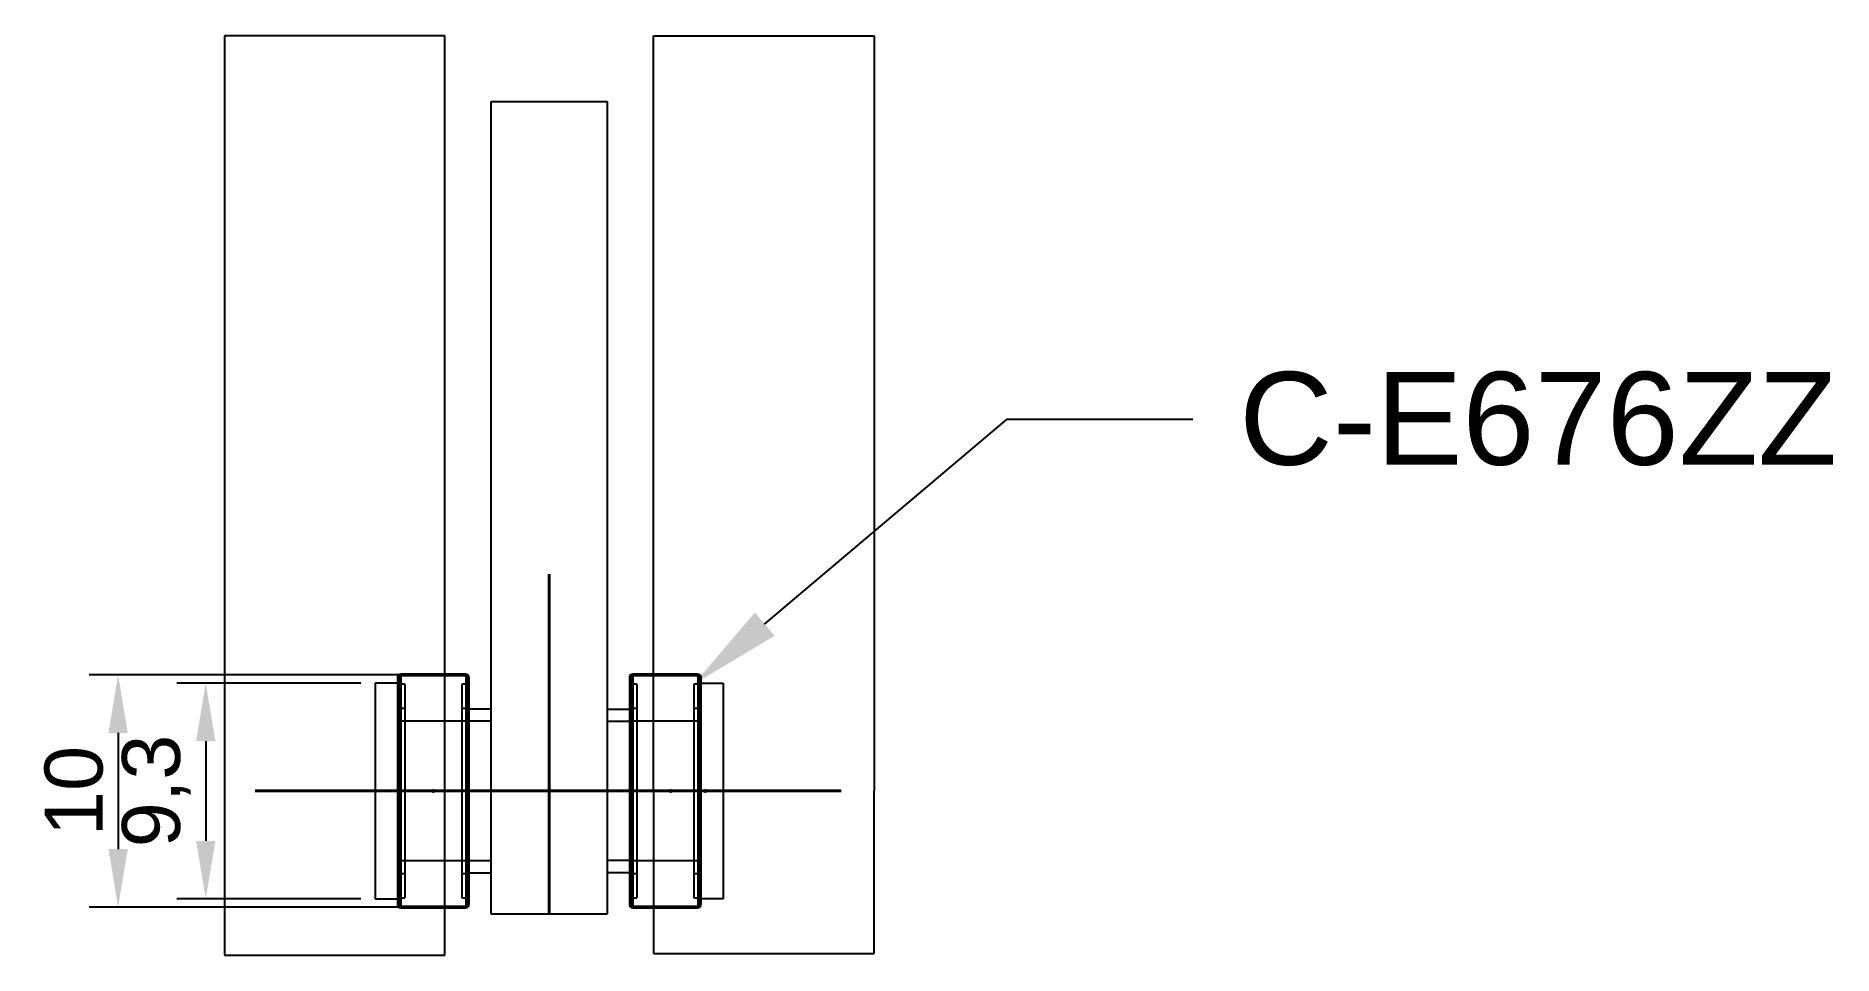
# Model space of a CAD drawing. Header units: millimetres. Extents: x -19.6 to 57.8, y -7.1 to 32.5.
import ezdxf
from ezdxf import colors
from ezdxf.entities.mleader import LeaderData, LeaderLine
from ezdxf.math import Vec2, Vec3

# ---------------------------------------------------------------- set-up
doc = ezdxf.new("R2010")
doc.units = ezdxf.units.MM
for name, color, linetype, lineweight in [('2d ConnectionPoints', 7, 'Continuous', 50), ('AM_4', 3, 'Continuous', 25), ('center', 4, 'Continuous', 25), ('hidden', 3, 'Continuous', 25), ('vis', 1, 'Continuous', 50), ('도면층3', 2, 'Continuous', 40)]:
    doc.layers.add(name, color=color, linetype=linetype, lineweight=lineweight)
for name, color, linetype in [('도면층1', 5, 'Continuous'), ('도면층4', 1, 'Continuous'), ('도면층7', 241, 'Continuous')]:
    doc.layers.add(name, color=color, linetype=linetype)
doc.styles.get("Standard").update_dxf_attribs({"font": 'arial.ttf'})
doc.dimstyles.new('ISO-25', dxfattribs={"dimtxt": 2.5, "dimasz": 2.5, "dimexe": 1.25, "dimexo": 0.625, "dimtad": 1, "dimtxsty": 'Standard', "dimcen": 2.5, "dimadec": 0, "dimazin": 0, "dimtfac": 1, "dimtmove": 0, "dimatfit": 3, "dimfxl": 1, "dimarcsym": 0})

# ---------------------------------------------------------------- blocks, each defined once
blk = doc.blocks.new('3_B676ZZ_0_in_B676ZZ_900')
at = {"layer": 'AM_4'}
for p, q in [((13.1, 24), (13.1, 14)), ((15.9, 24), (15.9, 14))]:
    blk.add_line(p, q, dxfattribs=at)
at = {"layer": 'center'}
blk.add_line((12.85, 19), (16.15, 19), dxfattribs=at)
at = {"layer": 'hidden'}
for p, q in [((13.27, 23.6), (13, 23.6)), ((13.27, 23.6), (13.27, 14.4)), ((16, 23.6), (15.73, 23.6)), ((15.73, 23.6), (15.73, 14.4)), ((13.27, 22.55), (13, 22.55)), ((16, 22.55), (15.73, 22.55)), ((15.9, 22), (13.1, 22)), ((13.1, 16), (15.9, 16)), ((13, 15.45), (13.27, 15.45)), ((15.73, 15.45), (16, 15.45)), ((13, 14.4), (13.27, 14.4)), ((15.73, 14.4), (16, 14.4))]:
    blk.add_line(p, q, dxfattribs=at)
for centre, start, end in [((13.1, 22.1), 180, 270), ((15.9, 22.1), 270, 0), ((13.1, 15.9), 90, 180), ((15.9, 15.9), 360, 90)]:
    blk.add_arc(centre, 0.1, start, end, dxfattribs=at)
at = {"layer": 'vis'}
for p, q in [((13, 23.9), (13, 14.1)), ((15.9, 24), (13.1, 24)), ((16, 23.9), (16, 14.1)), ((13.1, 14), (15.9, 14))]:
    blk.add_line(p, q, dxfattribs=at)
for centre, start, end in [((13.1, 23.9), 90, 180), ((15.9, 23.9), 360, 90), ((13.1, 14.1), 180, 270), ((15.9, 14.1), 270, 0)]:
    blk.add_arc(centre, 0.1, start, end, dxfattribs=at)
blk = doc.blocks.new('*D5')
at = {"layer": 'Defpoints', "color": 0, "transparency": 16777216}
for p in [(-2, 5), (-16.08, -5), (-2, -5)]:
    blk.add_point(p, dxfattribs=at)
at = {"layer": '도면층4', "color": 0, "lineweight": -2, "transparency": 16777216}
for p, q in [((-2.625, 5), (-17.33, 5)), ((-16.08, 2.5), (-16.08, -2.5)), ((-2.625, -5), (-17.33, -5))]:
    blk.add_line(p, q, dxfattribs=at)
at = {"layer": '도면층4', "color": 0, "transparency": 16777216}
for points in [[(-16.497, 2.5), (-15.664, 2.5), (-16.08, 5)], [(-16.497, -2.5), (-15.664, -2.5), (-16.08, -5)]]:
    blk.add_solid(points, dxfattribs=at)
at = {"layer": '도면층4', "color": 0, "transparency": 16777216, "insert": (-17.982, 0), "char_height": 2.5, "attachment_point": 5, "rotation": 90}
blk.add_mtext('10', dxfattribs=at)
blk = doc.blocks.new('*D6')
at = {"layer": 'Defpoints', "color": 0, "transparency": 16777216}
for p in [(-5, 4.65), (-12.304, -4.65), (-5, -4.65)]:
    blk.add_point(p, dxfattribs=at)
at = {"layer": '도면층4', "color": 0, "lineweight": -2, "transparency": 16777216}
for p, q in [((-5.625, 4.65), (-13.554, 4.65)), ((-12.304, 2.15), (-12.304, -2.15)), ((-5.625, -4.65), (-13.554, -4.65))]:
    blk.add_line(p, q, dxfattribs=at)
at = {"layer": '도면층4', "color": 0, "transparency": 16777216}
for points in [[(-12.72, 2.15), (-11.887, 2.15), (-12.304, 4.65)], [(-12.72, -2.15), (-11.887, -2.15), (-12.304, -4.65)]]:
    blk.add_solid(points, dxfattribs=at)
at = {"layer": '도면층4', "color": 0, "transparency": 16777216, "insert": (-14.431, 0), "char_height": 2.5, "attachment_point": 5, "rotation": 90}
blk.add_mtext('9,3', dxfattribs=at)

msp = doc.modelspace()

# ---------------------------------------------------------------- linework, layer by layer
at = {"layer": '2d ConnectionPoints'}
for p in [(-4, 0), (-2.5, 0), (7.73, 0), (9.23, 0)]:
    msp.add_point(p, dxfattribs=at)
at = {"layer": '도면층1'}
for p, q in [((0, 3.52), (0, 29.698)), ((0, 29.698), (5, 29.698)), ((0, -5.302), (0, 29.698)), ((5, 29.698), (5, -5.302)), ((0, 3.52), (-1, 3.52)), ((-1, 3.52), (-1, 3)), ((5, 3.52), (6, 3.52)), ((6, 3.52), (6, 3)), ((0, 3), (-1, 3)), ((0, 0), (0, 3)), ((0, 0), (0, 3)), ((5, 3), (6, 3)), ((0, 0), (5, 0)), ((-1, -3), (-1, -3.52)), ((-1, -3), (0, -3)), ((6, -3), (5, -3)), ((6, -3), (6, -3.52)), ((-1, -3.52), (0, -3.52)), ((6, -3.52), (5, -3.52)), ((5, -5.302), (0, -5.302))]:
    msp.add_line(p, q, dxfattribs=at)
at = {"layer": '도면층3'}
for p, q in [((2.5, -5.302), (2.5, 9.338)), ((-10.17, 0), (15.088, 0))]:
    msp.add_line(p, q, dxfattribs=at)
at = {"layer": '도면층7'}
for p, q in [((-2, 32.517), (-11.5, 32.517)), ((-11.5, 32.517), (-11.5, -0.066)), ((-2, 0), (-2, 32.517)), ((7, 0), (7, 32.517)), ((7, 32.517), (11, 32.517)), ((7, 32.517), (16.5, 32.517)), ((16.5, 32.517), (16.5, 0)), ((-4, 4.65), (-5, 4.65)), ((-5, 4.65), (-5, -4.65)), ((-2, 5), (-4, 5)), ((-4, 5), (-4, 4.65)), ((7, 5), (9, 5)), ((9, 5), (9, 4.65)), ((9, 4.65), (10, 4.65)), ((10, 4.65), (10, -4.65)), ((-2, -5.066), (-2, 0)), ((-2, 0), (-1, 0)), ((7, 0), (6, 0)), ((7, 0), (7, -5)), ((16.5, -5), (16.5, 0)), ((-11.5, -0.066), (-11.5, -5.066)), ((-11.5, -5.066), (-11.5, -7.066)), ((-5, -4.65), (-4, -4.65)), ((-4, -4.65), (-4, -5)), ((-4, -5), (-2, -5)), ((-2, -7.066), (-2, -5.066)), ((7, -5), (7, -7)), ((9, -5), (7, -5)), ((10, -4.65), (9, -4.65)), ((9, -4.65), (9, -5)), ((16.5, -7), (16.5, -5)), ((-11.5, -7.066), (-2, -7.066)), ((7, -7), (16.5, -7))]:
    msp.add_line(p, q, dxfattribs=at)

# ---------------------------------------------------------------- block references
for p in [(-17, -19), (-7, -19)]:
    msp.add_blockref('3_B676ZZ_0_in_B676ZZ_900', p)

# ---------------------------------------------------------------- dimensions: what is measured, and where the dimension line sits
at = {"layer": '도면층4'}
for base, p1, p2, picture, middle in [((-16.08, -5), (-2, 5), (-2, -5), '*D5', (-17.982, 0)), ((-12.304, -4.65), (-5, 4.65), (-5, -4.65), '*D6', (-14.431, 0))]:
    dim = msp.add_linear_dim(base=base, p1=p1, p2=p2, angle=90, dimstyle='ISO-25', dxfattribs=at)
    dim.commit()
    dim.dimension.update_dxf_attribs({"geometry": picture, "text_midpoint": middle})

# ---------------------------------------------------------------- leaders
ml = msp.add_multileader_mtext('Standard', dxfattribs=at)
ml.set_content('{\\C1;C-E676ZZ}', color=256)
ml.set_leader_properties()
ml.build(insert=Vec2(0, 0))
ctx = ml.context
ctx.base_point, ctx.plane_origin = Vec3(30.236, 16.013), Vec3(8.73, 4.6)
notes = []
notes.append((ctx, [(0, (1, 1, 0), (22.236, 16.013), (1, 0), 8, [(0, [(8.73, 4.6)], 0, [])])]))
ctx.mtext.insert, ctx.mtext.flow_direction = Vec3(32.236, 18.047), 5
for ctx, leaders in notes:
    for number, flags, end, landing, length, lines in leaders:
        leader = LeaderData()
        leader.index, (leader.has_last_leader_line, leader.has_dogleg_vector, leader.attachment_direction) = number, flags
        leader.last_leader_point, leader.dogleg_vector, leader.dogleg_length = Vec3(end), Vec3(landing), length
        for number, points, colour, breaks in lines:
            line = LeaderLine()
            line.index, line.vertices, line.color, line.breaks = number, Vec3.list(points), colors.encode_raw_color(colour), breaks
            leader.lines.append(line)
        ctx.leaders.append(leader)

doc.saveas('drawing.dxf')
